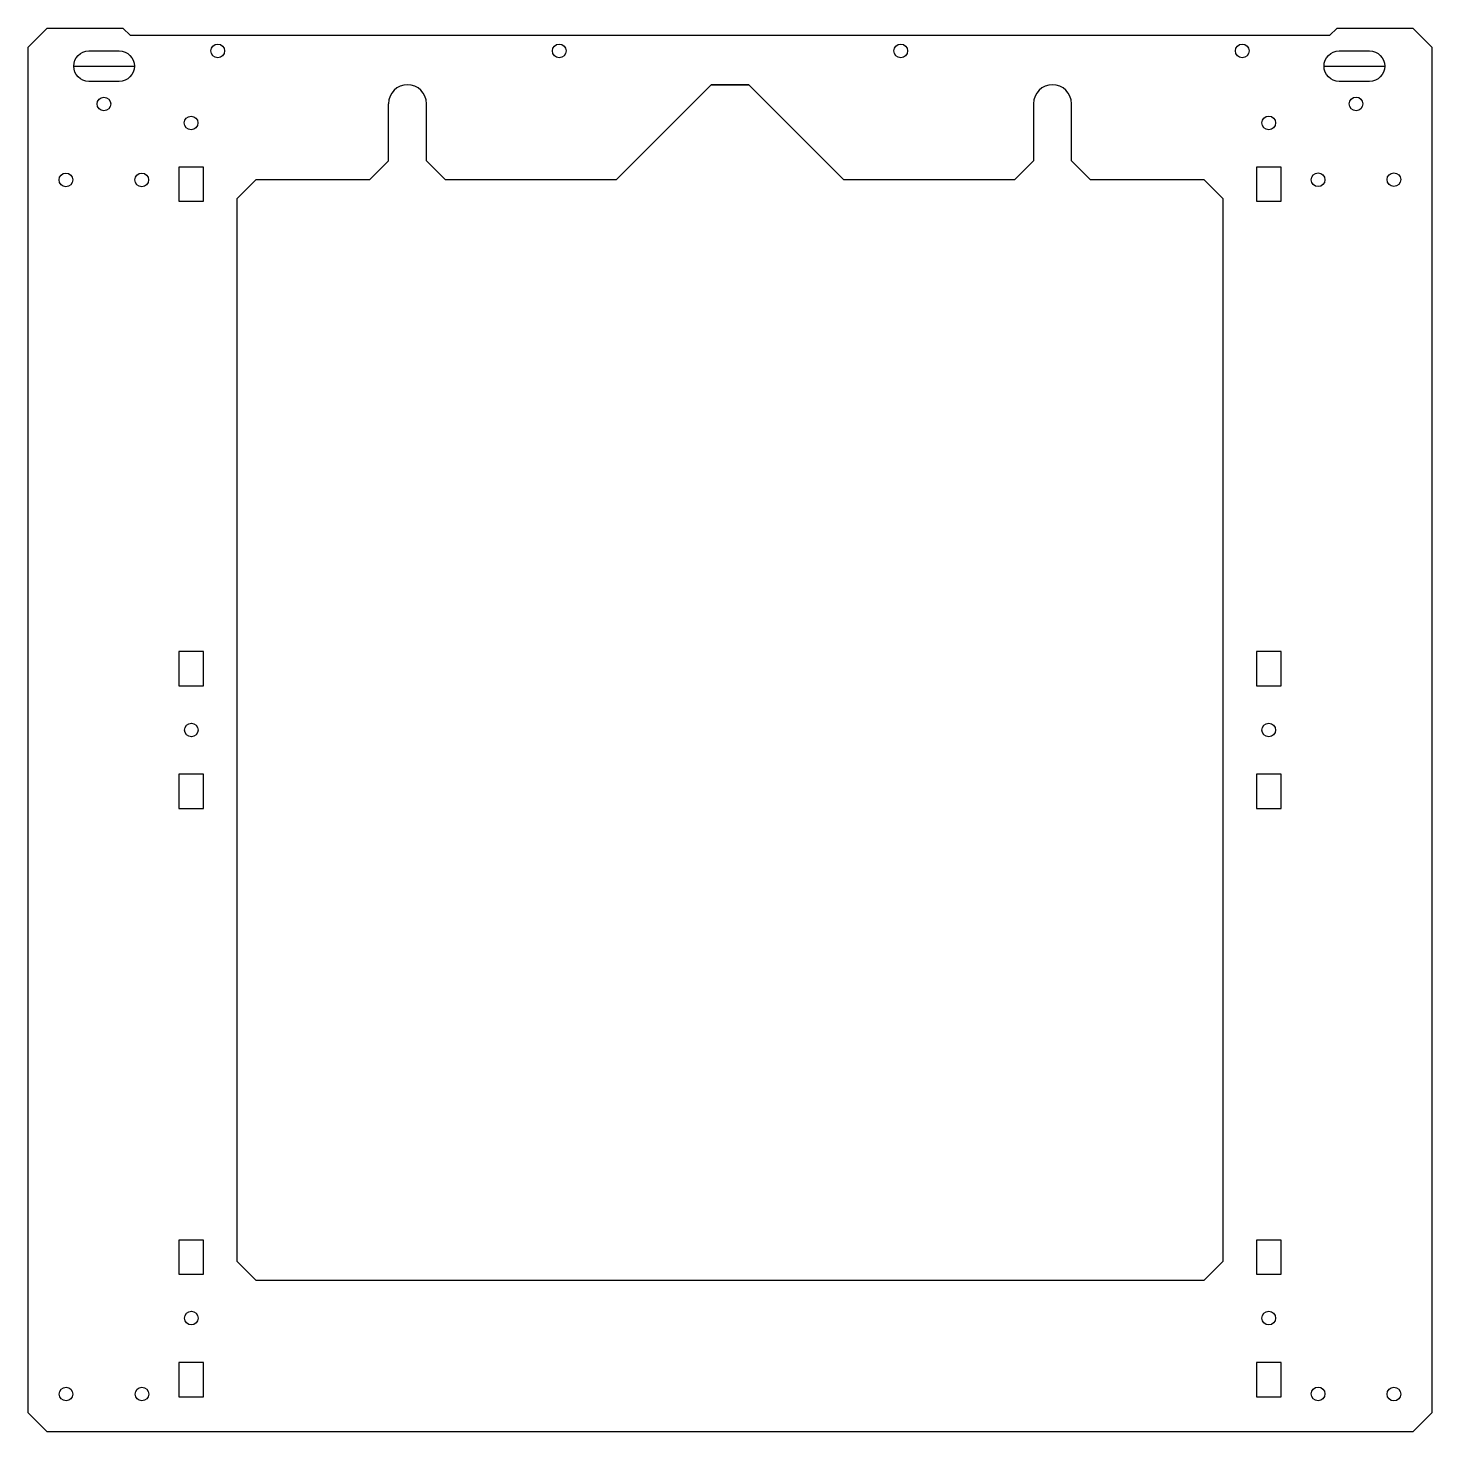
# Model space of a CAD drawing. Header units: millimetres. Extents: x 0 to 370, y -370 to 0.
import ezdxf

# ---------------------------------------------------------------- set-up
doc = ezdxf.new("R2010")
doc.units = ezdxf.units.MM
doc.layers.get('0').update_dxf_attribs({"linetype": 'CONTINUOUS'})

msp = doc.modelspace()

# ---------------------------------------------------------------- linework, layer by layer
for p, q in [((0, -5), (5, 0)), ((5, 0), (25, 0)), ((27, -2), (25, 0)), ((25, 0), (27, -2)), ((345, 0), (343, -2)), ((345, 0), (365, 0)), ((365, 0), (370, -5)), ((365, 0), (370, -5)), ((343, -2), (27, -2)), ((0, -365), (0, -5)), ((370, -5), (370, -365)), ((12.03, -10.04), (28.02, -10.04)), ((341.56, -10.04), (357.56, -10.04)), ((180, -15), (155, -40)), ((155, -40), (180, -15)), ((190, -15), (180, -15)), ((180, -15), (190, -15)), ((215, -40), (190, -15)), ((190, -15), (215, -40)), ((95, -35), (95, -19.93)), ((105, -35), (105, -19.93)), ((265, -19.93), (265, -35)), ((275, -35), (275, -19.93)), ((95, -35), (90, -40)), ((90, -40), (95, -35)), ((110, -40), (105, -35)), ((265, -35), (260, -40)), ((260, -40), (265, -35)), ((280, -40), (275, -35)), ((55, -45), (60, -40)), ((90, -40), (60, -40)), ((155, -40), (110, -40)), ((155, -40), (110, -40)), ((260, -40), (215, -40)), ((310, -40), (280, -40)), ((310, -40), (315, -45)), ((55, -45), (55, -325)), ((55, -45), (55, -325)), ((315, -325), (315, -45)), ((315, -325), (315, -45)), ((55, -325), (60, -330)), ((310, -330), (315, -325)), ((60, -330), (310, -330)), ((60, -330), (310, -330)), ((0, -365), (5, -370)), ((0, -365), (5, -370)), ((365, -370), (370, -365)), ((365, -370), (370, -365)), ((365, -370), (5, -370))]:
    msp.add_line(p, q)
for points in [[(24.02, -14.04), (16.03, -14.04, -1), (16.03, -6.04), (24.02, -6.04, -1)], [(353.56, -14.04), (345.56, -14.04, -1), (345.56, -6.04), (353.56, -6.04, -1)]]:
    msp.add_lwpolyline(points, format="xyb", close=True)
for points in [[(46.25, -36.65), (39.75, -36.65), (39.75, -45.65), (46.25, -45.65)], [(330.25, -36.65), (323.75, -36.65), (323.75, -45.65), (330.25, -45.65)], [(46.25, -164.35), (39.75, -164.35), (39.75, -173.35), (46.25, -173.35)], [(330.25, -164.35), (323.75, -164.35), (323.75, -173.35), (330.25, -173.35)], [(46.25, -196.65), (39.75, -196.65), (39.75, -205.65), (46.25, -205.65)], [(330.25, -196.65), (323.75, -196.65), (323.75, -205.65), (330.25, -205.65)], [(46.25, -319.44), (39.75, -319.44), (39.75, -328.44), (46.25, -328.44)], [(330.25, -319.44), (323.75, -319.44), (323.75, -328.44), (330.25, -328.44)], [(46.25, -351.74), (39.75, -351.74), (39.75, -360.74), (46.25, -360.74)], [(330.25, -351.74), (323.75, -351.74), (323.75, -360.74), (330.25, -360.74)]]:
    msp.add_lwpolyline(points, close=True)
for centre in [(50, -6), (140, -6), (230, -6), (320, -6), (19.98, -20.01), (350, -19.97), (42.98, -25.01), (327, -25), (9.97, -40.02), (29.98, -40.02), (340.01, -39.99), (359.99, -39.95), (43.03, -185), (327, -185), (43.03, -340), (327.01, -339.99), (10, -360.01), (30.02, -360.01), (340, -359.99), (359.98, -360.02)]:
    msp.add_circle(centre, 1.8)
for centre in [(100, -19.93), (270, -19.93)]:
    msp.add_arc(centre, 5, 0, 180)

doc.saveas('drawing.dxf')
